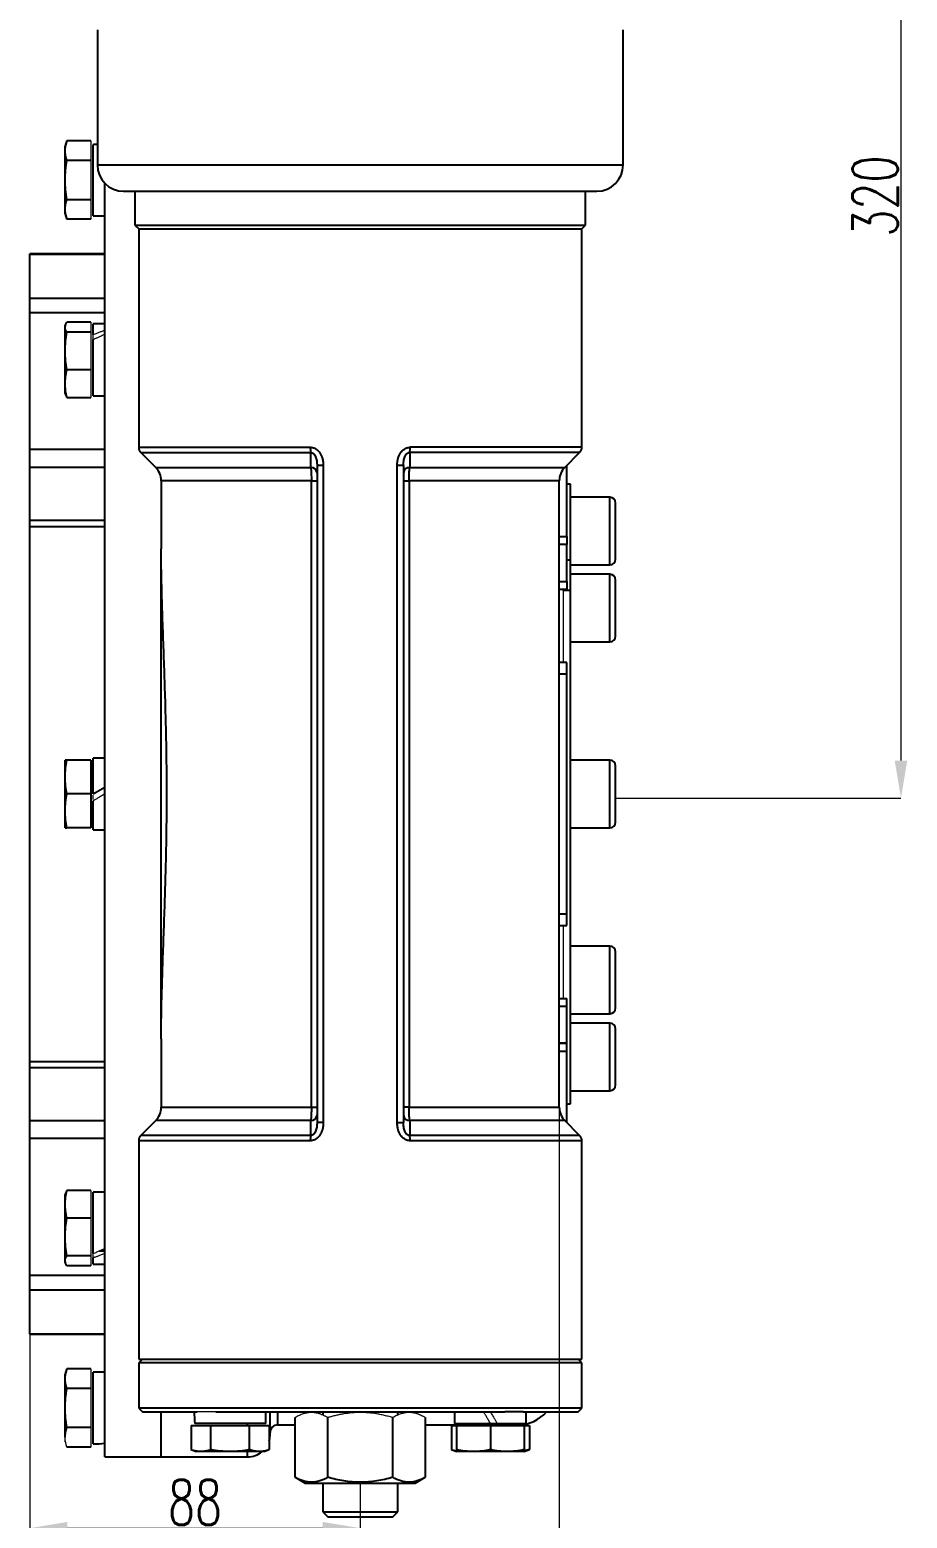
# Model space of a CAD drawing. Header units: millimetres. Extents: x 2104 to 4053, y 855 to 2233.
# Drawn here: x 2602.4 to 2836, y 1405.1 to 1801.5 of the extents above; entities that cross this region are included whole.
import ezdxf

# ---------------------------------------------------------------- set-up
doc = ezdxf.new("R2010")
doc.units = ezdxf.units.MM
doc.layers.add('AM_5', color=3, linetype='Continuous', lineweight=25)
doc.styles.add('SLDTEXTSTYLE1', font='txt.shx', dxfattribs={"width": 0.7, "bigfont": 'gbcbig.shx'})
doc.dimstyles.new('SLDDIMSTYLE12$0', dxfattribs={"dimtxt": 12, "dimasz": 10, "dimexe": 0, "dimexo": 0.0625, "dimgap": 0.875, "dimtad": 1, "dimdec": 1, "dimlfac": 1.8, "dimrnd": 1e-09, "dimzin": 12, "dimdsep": 46, "dimtxsty": 'SLDTEXTSTYLE1', "dimcen": 0.09, "dimdle": 8.16, "dimclrd": 3, "dimclre": 3, "dimadec": 0, "dimazin": 3, "dimtfac": 1, "dimtdec": 1, "dimtofl": 0, "dimtmove": 0, "dimatfit": 3, "dimfxl": 0, "dimfrac": 2, "dimtolj": 1, "dimlwd": 5, "dimlwe": 5, "dimarcsym": 0})

# ---------------------------------------------------------------- blocks, each defined once
blk = doc.blocks.new('*D66')
at = {"layer": 'AM_5', "color": 3, "lineweight": 5, "transparency": 16777216}
blk.add_line((2602.39, 1454.05), (2602.39, 1402.46), dxfattribs=at)
at = {"layer": 'AM_5', "color": 3, "linetype": 'Continuous', "lineweight": 5, "transparency": 16777216}
for p, q in [((2690.39, 1414.4), (2690.39, 1402.46)), ((2612.39, 1402.46), (2680.39, 1402.46))]:
    blk.add_line(p, q, dxfattribs=at)
at = {"layer": 'AM_5', "color": 3, "transparency": 16777216}
for points in [[(2612.39, 1404.12), (2612.39, 1400.79), (2602.39, 1402.46)], [(2680.39, 1404.12), (2680.39, 1400.79), (2690.39, 1402.46)]]:
    blk.add_solid(points, dxfattribs=at)
at = {"layer": 'Defpoints', "color": 0, "transparency": 16777216}
for p in [(2602.39, 1454.12), (2690.39, 1414.46), (2690.39, 1402.46)]:
    blk.add_point(p, dxfattribs=at)
at = {"layer": 'AM_5', "color": 0, "transparency": 16777216, "insert": (2646.39, 1409.33), "char_height": 12, "attachment_point": 5, "style": 'SLDTEXTSTYLE1'}
blk.add_mtext('\\A1;88', dxfattribs=at)
blk = doc.blocks.new('*D67')
at = {"layer": 'AM_5', "color": 3, "linetype": 'Continuous', "lineweight": 5, "transparency": 16777216}
for p, q in [((2743.39, 1514.47), (2743.39, 1378.48)), ((2612.39, 1378.48), (2733.39, 1378.48))]:
    blk.add_line(p, q, dxfattribs=at)
at = {"layer": 'AM_5', "color": 3, "lineweight": 5, "transparency": 16777216}
blk.add_line((2602.39, 1454.05), (2602.39, 1378.48), dxfattribs=at)
at = {"layer": 'AM_5', "color": 3, "transparency": 16777216}
for points in [[(2612.39, 1380.15), (2612.39, 1376.82), (2602.39, 1378.48)], [(2733.39, 1380.15), (2733.39, 1376.82), (2743.39, 1378.48)]]:
    blk.add_solid(points, dxfattribs=at)
at = {"layer": 'Defpoints', "color": 0, "transparency": 16777216}
for p in [(2743.39, 1514.53), (2602.39, 1454.12), (2743.39, 1378.48)]:
    blk.add_point(p, dxfattribs=at)
at = {"layer": 'AM_5', "color": 0, "transparency": 16777216, "insert": (2672.89, 1385.36), "char_height": 12, "attachment_point": 5, "style": 'SLDTEXTSTYLE1'}
blk.add_mtext('\\A1;140', dxfattribs=at)
blk = doc.blocks.new('*D45')
at = {"layer": 'AM_5', "color": 3, "lineweight": 5, "transparency": 16777216}
blk.add_line((2776.95, 1917.46), (2834.38, 1917.46), dxfattribs=at)
at = {"layer": 'AM_5', "color": 3, "linetype": 'Continuous', "lineweight": 5, "transparency": 16777216}
for p, q in [((2834.38, 1907.46), (2834.38, 1606.86)), ((2758.45, 1596.86), (2834.38, 1596.86))]:
    blk.add_line(p, q, dxfattribs=at)
at = {"layer": 'AM_5', "color": 3, "transparency": 16777216}
for points in [[(2832.71, 1907.46), (2836.04, 1907.46), (2834.38, 1917.46)], [(2832.71, 1606.86), (2836.04, 1606.86), (2834.38, 1596.86)]]:
    blk.add_solid(points, dxfattribs=at)
at = {"layer": 'Defpoints', "color": 0, "transparency": 16777216}
for p in [(2776.89, 1917.46), (2758.39, 1596.86), (2834.38, 1596.86)]:
    blk.add_point(p, dxfattribs=at)
at = {"layer": 'AM_5', "color": 0, "transparency": 16777216, "insert": (2827.5, 1757.16), "char_height": 12, "attachment_point": 5, "rotation": 90, "style": 'SLDTEXTSTYLE1'}
blk.add_mtext('\\A1;320', dxfattribs=at)

msp = doc.modelspace()

# ---------------------------------------------------------------- linework, layer by layer
at = {"color": 7, "linetype": 'Continuous', "lineweight": 25}
for p, q in [((2620.392, 1801.458), (2620.392, 1765.458)), ((2760.392, 1765.458), (2760.392, 1801.458)), ((2612.299, 1771.85), (2611.792, 1770.458)), ((2618.692, 1771.85), (2612.299, 1771.85)), ((2611.792, 1769.252), (2611.792, 1770.458)), ((2611.792, 1761.458), (2611.792, 1769.252)), ((2619.292, 1751.908), (2619.292, 1770.839)), ((2618.692, 1766.654), (2612.299, 1766.654)), ((2620.392, 1765.458), (2760.392, 1765.458)), ((2611.792, 1753.664), (2611.792, 1761.458)), ((2622.392, 1597.958), (2622.392, 1760.559)), ((2612.299, 1756.262), (2618.692, 1756.262)), ((2630.392, 1758.458), (2630.392, 1749.458)), ((2750.392, 1749.458), (2750.392, 1758.458)), ((2611.792, 1752.458), (2611.792, 1753.664)), ((2611.792, 1752.458), (2612.299, 1751.066)), ((2619.292, 1751.908), (2622.392, 1751.908)), ((2618.692, 1751.066), (2612.299, 1751.066)), ((2630.392, 1749.458), (2631.392, 1748.458)), ((2630.392, 1749.458), (2750.392, 1749.458)), ((2631.392, 1748.458), (2631.392, 1690.287)), ((2631.392, 1748.458), (2749.392, 1748.458)), ((2749.392, 1748.458), (2750.392, 1749.458)), ((2749.392, 1690.287), (2749.392, 1748.458)), ((2622.392, 1741.8), (2602.392, 1741.8)), ((2602.392, 1741.674), (2602.392, 1741.8)), ((2602.392, 1729.959), (2602.392, 1741.674)), ((2602.392, 1741.674), (2622.392, 1741.674)), ((2602.392, 1726.171), (2602.392, 1729.959)), ((2602.392, 1729.959), (2622.392, 1729.959)), ((2602.392, 1689.7), (2602.392, 1726.171)), ((2602.392, 1726.171), (2622.392, 1726.171)), ((2611.908, 1722.889), (2611.792, 1722.57)), ((2611.792, 1722.263), (2611.792, 1722.57)), ((2611.792, 1715.9), (2611.792, 1722.263)), ((2618.692, 1723.608), (2612.299, 1723.608)), ((2618.692, 1720.919), (2612.299, 1720.919)), ((2622.392, 1723.12), (2619.292, 1723.12)), ((2619.292, 1720.323), (2619.292, 1723.12)), ((2619.292, 1704.02), (2619.292, 1718.938)), ((2611.792, 1707.206), (2611.792, 1715.9)), ((2618.692, 1710.88), (2612.299, 1710.88)), ((2611.792, 1704.57), (2611.792, 1707.206)), ((2611.792, 1704.57), (2611.921, 1704.214)), ((2612.027, 1704.253), (2612.299, 1703.532)), ((2612.299, 1703.532), (2618.692, 1703.532)), ((2619.292, 1704.02), (2622.392, 1704.02)), ((2602.392, 1684.859), (2602.392, 1689.7)), ((2622.392, 1689.7), (2602.392, 1689.7)), ((2631.392, 1690.287), (2677.079, 1690.287)), ((2631.978, 1688.872), (2635.927, 1684.923)), ((2631.978, 1688.872), (2677.211, 1688.872)), ((2748.806, 1688.872), (2703.573, 1688.872)), ((2749.392, 1690.287), (2703.705, 1690.287)), ((2744.856, 1684.923), (2748.806, 1688.872)), ((2602.392, 1670.777), (2602.392, 1684.859)), ((2622.392, 1684.859), (2602.392, 1684.859)), ((2635.927, 1684.923), (2677.233, 1684.923)), ((2678.892, 1685.431), (2678.892, 1510.485)), ((2680.558, 1685.431), (2678.892, 1685.431)), ((2680.558, 1685.431), (2680.558, 1510.485)), ((2700.225, 1510.485), (2700.225, 1685.431)), ((2701.892, 1685.431), (2700.225, 1685.431)), ((2701.892, 1685.431), (2701.892, 1510.485)), ((2703.55, 1684.923), (2744.856, 1684.923)), ((2745.392, 1666.548), (2745.392, 1685.458)), ((2637.392, 1681.387), (2637.392, 1663.198)), ((2677.383, 1681.387), (2637.392, 1681.387)), ((2677.383, 1681.387), (2678.892, 1681.387)), ((2677.383, 1514.529), (2677.383, 1681.387)), ((2701.892, 1681.387), (2703.401, 1681.387)), ((2703.401, 1681.387), (2703.401, 1514.529)), ((2743.392, 1681.387), (2703.401, 1681.387)), ((2743.392, 1514.529), (2743.392, 1681.387)), ((2746.392, 1680.458), (2745.392, 1680.458)), ((2746.392, 1660.184), (2746.392, 1680.458)), ((2756.892, 1676.958), (2746.392, 1676.958)), ((2756.892, 1658.958), (2756.892, 1676.958)), ((2622.392, 1670.777), (2602.392, 1670.777)), ((2602.392, 1669.202), (2602.392, 1670.777)), ((2602.392, 1669.202), (2622.392, 1669.202)), ((2602.392, 1526.714), (2602.392, 1669.202)), ((2743.392, 1666.548), (2745.392, 1666.548)), ((2745.392, 1666.548), (2745.392, 1664.426)), ((2637.392, 1597.958), (2637.392, 1663.198)), ((2637.392, 1532.718), (2637.392, 1663.198)), ((2745.392, 1664.426), (2743.392, 1664.426)), ((2745.392, 1654.527), (2745.392, 1664.426)), ((2746.392, 1660.184), (2745.392, 1660.184)), ((2746.392, 1652.127), (2746.392, 1660.184)), ((2746.392, 1658.958), (2756.892, 1658.958)), ((2743.392, 1654.527), (2745.392, 1654.527)), ((2745.392, 1654.527), (2745.392, 1652.405)), ((2756.892, 1656.456), (2746.392, 1656.456)), ((2756.892, 1638.456), (2756.892, 1656.456)), ((2745.392, 1652.405), (2743.392, 1652.405)), ((2746.392, 1652.127), (2744.392, 1652.127)), ((2746.392, 1515.458), (2746.392, 1652.127)), ((2746.392, 1638.456), (2756.892, 1638.456)), ((2745.392, 1632.958), (2743.392, 1632.958)), ((2743.392, 1629.958), (2745.392, 1629.958)), ((2745.392, 1629.958), (2745.392, 1632.958)), ((2745.392, 1565.958), (2745.392, 1629.958)), ((2611.792, 1602.458), (2611.792, 1606.958)), ((2618.692, 1606.958), (2612.299, 1606.958)), ((2618.692, 1606.958), (2618.692, 1597.958)), ((2622.392, 1607.508), (2619.292, 1607.508)), ((2619.292, 1597.958), (2619.292, 1607.508)), ((2756.892, 1606.958), (2746.392, 1606.958)), ((2756.892, 1588.958), (2756.892, 1606.958)), ((2611.792, 1593.458), (2611.792, 1602.458)), ((2618.692, 1597.958), (2612.299, 1597.958)), ((2618.692, 1597.958), (2618.692, 1588.958)), ((2619.292, 1597.958), (2622.392, 1599.748)), ((2622.392, 1421.458), (2622.392, 1597.958)), ((2637.392, 1532.718), (2637.392, 1597.958)), ((2611.792, 1588.958), (2611.792, 1593.458)), ((2619.292, 1588.408), (2619.292, 1596.168)), ((2618.692, 1588.958), (2612.299, 1588.958)), ((2619.292, 1588.408), (2622.392, 1588.408)), ((2746.392, 1588.958), (2756.892, 1588.958)), ((2745.392, 1565.958), (2743.392, 1565.958)), ((2745.392, 1562.958), (2745.392, 1565.958)), ((2743.392, 1562.958), (2745.392, 1562.958)), ((2756.892, 1557.461), (2746.392, 1557.461)), ((2756.892, 1539.461), (2756.892, 1557.461)), ((2743.392, 1543.511), (2745.392, 1543.511)), ((2745.392, 1541.39), (2745.392, 1543.511)), ((2745.392, 1541.39), (2743.392, 1541.39)), ((2745.392, 1531.576), (2745.392, 1541.39)), ((2746.392, 1539.461), (2756.892, 1539.461)), ((2756.892, 1536.958), (2746.392, 1536.958)), ((2756.892, 1518.958), (2756.892, 1536.958)), ((2637.392, 1532.718), (2637.392, 1514.529)), ((2745.392, 1531.576), (2743.392, 1531.576)), ((2745.392, 1531.49), (2743.392, 1531.49)), ((2745.392, 1531.49), (2745.392, 1531.576)), ((2745.392, 1529.369), (2745.392, 1531.49)), ((2602.392, 1526.714), (2622.392, 1526.714)), ((2602.392, 1525.139), (2602.392, 1526.714)), ((2745.392, 1529.369), (2743.392, 1529.369)), ((2745.392, 1510.458), (2745.392, 1529.369)), ((2602.392, 1525.139), (2622.392, 1525.139)), ((2602.392, 1511.057), (2602.392, 1525.139)), ((2746.392, 1518.958), (2756.892, 1518.958)), ((2637.392, 1514.529), (2677.383, 1514.529)), ((2677.383, 1514.529), (2678.892, 1514.529)), ((2703.401, 1514.529), (2701.892, 1514.529)), ((2703.401, 1514.529), (2743.392, 1514.529)), ((2745.392, 1515.458), (2746.392, 1515.458)), ((2602.392, 1506.216), (2602.392, 1511.057)), ((2602.392, 1511.057), (2622.392, 1511.057)), ((2635.927, 1510.994), (2631.978, 1507.044)), ((2677.233, 1510.994), (2635.927, 1510.994)), ((2680.558, 1510.485), (2678.892, 1510.485)), ((2700.225, 1510.485), (2701.892, 1510.485)), ((2744.856, 1510.994), (2703.55, 1510.994)), ((2748.806, 1507.044), (2744.856, 1510.994)), ((2602.392, 1469.745), (2602.392, 1506.216)), ((2622.392, 1506.216), (2602.392, 1506.216)), ((2677.211, 1507.044), (2631.978, 1507.044)), ((2748.806, 1507.044), (2703.573, 1507.044)), ((2631.392, 1505.63), (2631.392, 1447.458)), ((2677.079, 1505.63), (2631.392, 1505.63)), ((2749.392, 1505.63), (2703.705, 1505.63)), ((2749.392, 1447.458), (2749.392, 1505.63)), ((2611.908, 1491.665), (2611.792, 1491.346)), ((2611.792, 1488.71), (2611.792, 1491.346)), ((2618.692, 1492.384), (2612.299, 1492.384)), ((2622.392, 1491.896), (2619.292, 1491.896)), ((2619.292, 1475.593), (2619.292, 1491.896)), ((2611.792, 1480.017), (2611.792, 1488.71)), ((2618.692, 1485.036), (2612.299, 1485.036)), ((2611.792, 1473.653), (2611.792, 1480.017)), ((2618.692, 1474.998), (2612.299, 1474.998)), ((2619.292, 1472.796), (2619.292, 1474.447)), ((2620.977, 1476.346), (2622.392, 1476.346)), ((2611.792, 1473.346), (2611.792, 1473.653)), ((2611.792, 1473.346), (2611.921, 1472.99)), ((2618.692, 1472.308), (2612.299, 1472.308)), ((2619.292, 1472.796), (2622.392, 1472.796)), ((2602.392, 1465.957), (2602.392, 1469.745)), ((2622.392, 1469.745), (2602.392, 1469.745)), ((2602.392, 1454.242), (2602.392, 1465.957)), ((2602.392, 1465.957), (2622.392, 1465.957)), ((2602.392, 1454.117), (2602.392, 1454.242)), ((2602.392, 1454.242), (2622.392, 1454.242)), ((2602.392, 1454.117), (2622.392, 1454.117)), ((2632.392, 1447.458), (2631.392, 1446.458)), ((2631.392, 1447.458), (2749.392, 1447.458)), ((2749.392, 1446.458), (2748.392, 1447.458)), ((2612.299, 1444.85), (2611.792, 1443.458)), ((2611.792, 1442.252), (2611.792, 1443.458)), ((2618.692, 1444.85), (2612.299, 1444.85)), ((2622.392, 1444.008), (2619.292, 1444.008)), ((2619.292, 1424.908), (2619.292, 1444.008)), ((2631.392, 1446.458), (2631.392, 1434.458)), ((2749.392, 1446.458), (2631.392, 1446.458)), ((2749.392, 1434.458), (2749.392, 1446.458)), ((2611.792, 1434.458), (2611.792, 1442.252)), ((2618.692, 1439.654), (2612.299, 1439.654)), ((2611.792, 1426.664), (2611.792, 1434.458)), ((2631.392, 1434.458), (2632.392, 1433.458)), ((2732.111, 1434.458), (2631.392, 1434.458)), ((2632.392, 1433.458), (2646.997, 1433.458)), ((2637.392, 1421.458), (2637.392, 1433.458)), ((2651.909, 1433.458), (2728.874, 1433.458)), ((2665.294, 1430.358), (2665.294, 1433.458)), ((2668.392, 1433.458), (2668.392, 1429.958)), ((2673.071, 1416.014), (2673.071, 1431.902)), ((2680.392, 1433.458), (2680.392, 1432.514)), ((2681.732, 1416.014), (2681.732, 1431.902)), ((2699.052, 1416.014), (2699.052, 1431.902)), ((2700.392, 1432.514), (2700.392, 1433.458)), ((2707.712, 1431.902), (2707.712, 1416.014)), ((2715.49, 1433.458), (2715.49, 1430.358)), ((2733.787, 1433.458), (2728.874, 1433.458)), ((2749.392, 1434.458), (2732.111, 1434.458)), ((2733.787, 1433.458), (2748.392, 1433.458)), ((2734.59, 1430.358), (2734.59, 1433.458)), ((2748.392, 1433.458), (2749.392, 1434.458)), ((2618.692, 1429.262), (2612.299, 1429.262)), ((2645.351, 1429.758), (2650.547, 1429.758)), ((2645.351, 1429.758), (2645.351, 1423.365)), ((2665.294, 1430.358), (2646.363, 1430.358)), ((2650.547, 1429.758), (2660.94, 1429.758)), ((2650.547, 1429.758), (2650.547, 1423.365)), ((2660.392, 1429.758), (2660.392, 1430.358)), ((2660.94, 1429.758), (2666.136, 1429.758)), ((2660.94, 1423.365), (2660.94, 1429.758)), ((2666.136, 1429.758), (2666.136, 1423.365)), ((2668.392, 1429.958), (2673.071, 1429.958)), ((2707.712, 1429.958), (2732.392, 1429.958)), ((2714.648, 1429.758), (2716.04, 1429.758)), ((2714.648, 1429.758), (2714.648, 1423.365)), ((2715.49, 1430.358), (2725.04, 1430.358)), ((2716.04, 1429.758), (2725.04, 1429.758)), ((2716.04, 1429.758), (2716.04, 1423.365)), ((2725.04, 1429.758), (2734.04, 1429.758)), ((2725.04, 1429.758), (2725.04, 1423.365)), ((2726.83, 1430.358), (2734.59, 1430.358)), ((2732.392, 1430.358), (2732.392, 1429.958)), ((2734.04, 1429.758), (2735.432, 1429.758)), ((2734.04, 1429.758), (2734.04, 1423.365)), ((2735.432, 1429.758), (2735.432, 1423.365)), ((2618.692, 1424.066), (2612.299, 1424.066)), ((2645.351, 1423.365), (2646.744, 1422.858)), ((2664.744, 1422.858), (2666.136, 1423.365)), ((2714.648, 1423.365), (2716.04, 1422.858)), ((2734.04, 1422.858), (2735.432, 1423.365)), ((2735.432, 1423.365), (2734.04, 1423.093)), ((2622.392, 1421.458), (2637.392, 1421.458)), ((2637.392, 1421.458), (2660.392, 1421.458)), ((2647.949, 1422.858), (2646.744, 1422.858)), ((2655.744, 1422.858), (2647.949, 1422.858)), ((2663.538, 1422.858), (2655.744, 1422.858)), ((2660.392, 1421.458), (2660.392, 1422.858)), ((2664.744, 1422.858), (2663.538, 1422.858)), ((2720.54, 1422.858), (2716.04, 1422.858)), ((2729.54, 1422.858), (2720.54, 1422.858)), ((2734.04, 1422.858), (2729.54, 1422.858)), ((2673.071, 1416.014), (2675.767, 1414.458)), ((2705.017, 1414.458), (2707.712, 1416.014)), ((2675.767, 1414.458), (2705.017, 1414.458)), ((2680.392, 1414.458), (2680.392, 1406.811)), ((2700.392, 1406.811), (2700.392, 1414.458)), ((2680.392, 1406.811), (2681.745, 1405.458)), ((2680.392, 1406.811), (2700.392, 1406.811)), ((2681.745, 1405.458), (2699.039, 1405.458)), ((2699.039, 1405.458), (2700.392, 1406.811))]:
    msp.add_line(p, q, dxfattribs=at)
at = {"color": 144, "linetype": 'Continuous', "lineweight": 18}
for p, q in [((2618.692, 1771.85), (2618.692, 1766.654)), ((2618.692, 1766.654), (2618.692, 1756.262)), ((2618.692, 1756.262), (2618.692, 1751.066)), ((2749.392, 1748.458), (2631.392, 1748.458)), ((2618.692, 1723.608), (2618.692, 1720.919)), ((2618.692, 1720.919), (2618.692, 1710.88)), ((2619.292, 1718.938), (2619.292, 1720.323)), ((2618.692, 1710.88), (2618.692, 1703.532)), ((2744.392, 1652.127), (2744.392, 1652.405)), ((2744.392, 1652.127), (2744.392, 1632.958)), ((2744.392, 1562.958), (2744.392, 1543.511)), ((2618.692, 1492.384), (2618.692, 1485.036)), ((2618.692, 1485.036), (2618.692, 1474.998)), ((2618.692, 1474.998), (2618.692, 1472.308)), ((2619.292, 1474.447), (2619.292, 1475.593)), ((2618.692, 1444.85), (2618.692, 1439.654)), ((2618.692, 1439.654), (2618.692, 1429.262)), ((2651.909, 1433.458), (2646.997, 1433.458)), ((2618.692, 1429.262), (2618.692, 1424.066))]:
    msp.add_line(p, q, dxfattribs=at)
at = {"color": 7, "linetype": 'Continuous', "lineweight": 25, "flags": 128}
msp.add_lwpolyline([(2666.136, 1425.725), (2666.277, 1426.288), (2666.392, 1427.458)], dxfattribs=at)
at = {"color": 7, "linetype": 'Continuous', "lineweight": 25}
for centre, radius, start, end in [((2627.392, 1765.458), 7, 180, 270), ((2753.392, 1765.458), 7, 270, 0), ((2633.392, 1690.287), 2, 180, 225), ((2683.833, 1690.205), 6.754, 179.30422, 191.37509), ((2696.951, 1690.205), 6.754, 348.62491, 0.69578), ((2747.392, 1690.287), 2, 315, 0), ((2632.392, 1681.387), 5, 0, 45), ((2677.237, 1683.247), 1.676, 8.98036, 90.10508), ((2703.547, 1683.247), 1.676, 89.89492, 171.01964), ((2748.392, 1681.387), 5, 135, 180), ((2756.892, 1675.458), 1.5, 0, 90), ((2756.892, 1660.458), 1.5, 270, 0), ((2756.892, 1654.956), 1.5, 0, 90), ((2756.892, 1639.956), 1.5, 270, 0), ((2756.892, 1605.458), 1.5, 0, 90), ((2756.892, 1590.458), 1.5, 270, 0), ((2756.892, 1555.961), 1.5, 0, 90), ((2756.892, 1540.961), 1.5, 270, 0), ((2756.892, 1535.458), 1.5, 0, 90), ((2756.892, 1520.458), 1.5, 270, 0), ((2632.392, 1514.529), 5, 315, 0), ((2748.392, 1514.529), 5, 180, 225), ((2677.237, 1512.67), 1.676, 269.89492, 351.01964), ((2703.547, 1512.67), 1.676, 188.98036, 270.10508), ((2633.392, 1505.63), 2, 135, 180), ((2683.833, 1505.712), 6.754, 168.62491, 180.69578), ((2696.951, 1505.712), 6.754, 359.30422, 11.37509), ((2747.392, 1505.63), 2, 360, 45), ((2732.392, 1439.958), 10, 270, 319.4584), ((2668.392, 1427.958), 2, 90, 180), ((2660.392, 1427.458), 6, 270, 309.94451)]:
    msp.add_arc(centre, radius, start, end, dxfattribs=at)
for centre, major_axis, start_param, end_param in [((2622.392, 1761.458), (16.541, 0), 1.6920039, 1.7593233), ((2655.744, 1433.458), (0, 16.541), 1.5707963, 1.7593233), ((2619.292, 1434.458), (16.541, 0), 4.712389, 4.9009159)]:
    msp.add_ellipse(centre, major_axis=major_axis, ratio=0.5773503, start_param=start_param, end_param=end_param, dxfattribs=at)
for points, knots in [([(2611.792, 1769.252), (2611.792, 1769.69), (2611.839, 1770.124), (2612.014, 1770.99), (2612.142, 1771.421), (2612.299, 1771.85)], [0, 0, 0, 0, 0.5, 0.5, 1, 1, 1, 1]), ([(2612.299, 1766.654), (2612.142, 1767.084), (2612.014, 1767.515), (2611.839, 1768.38), (2611.792, 1768.815), (2611.792, 1769.252)], [0, 0, 0, 0, 0.5, 0.5, 1, 1, 1, 1]), ([(2611.792, 1761.458), (2611.792, 1762.332), (2611.839, 1763.202), (2612.014, 1764.934), (2612.142, 1765.795), (2612.299, 1766.654)], [0, 0, 0, 0, 0.5, 0.5, 1, 1, 1, 1]), ([(2612.299, 1756.262), (2612.142, 1757.121), (2612.014, 1757.983), (2611.839, 1759.714), (2611.792, 1760.584), (2611.792, 1761.458)], [0, 0, 0, 0, 0.5, 0.5, 1, 1, 1, 1]), ([(2611.792, 1753.664), (2611.792, 1754.101), (2611.839, 1754.536), (2612.014, 1755.402), (2612.142, 1755.833), (2612.299, 1756.262)], [0, 0, 0, 0, 0.5, 0.5, 1, 1, 1, 1]), ([(2627.392, 1758.458), (2627.392, 1758.458), (2634.03, 1758.458), (2657.659, 1758.458), (2673.684, 1758.458), (2707.1, 1758.458), (2723.125, 1758.458), (2746.754, 1758.458), (2753.392, 1758.458), (2753.392, 1758.458)], [0, 0, 0, 0, 0.25, 0.25, 0.5, 0.5, 0.75, 0.75, 1, 1, 1, 1]), ([(2612.299, 1751.066), (2612.142, 1751.495), (2612.014, 1751.926), (2611.839, 1752.792), (2611.792, 1753.227), (2611.792, 1753.664)], [0, 0, 0, 0, 0.5, 0.5, 1, 1, 1, 1]), ([(2611.792, 1722.263), (2611.792, 1722.49), (2611.839, 1722.715), (2612.014, 1723.163), (2612.142, 1723.386), (2612.299, 1723.608)], [0, 0, 0, 0, 0.5, 0.5, 1, 1, 1, 1]), ([(2612.299, 1720.919), (2612.142, 1721.141), (2612.014, 1721.364), (2611.839, 1721.812), (2611.792, 1722.037), (2611.792, 1722.263)], [0, 0, 0, 0, 0.5, 0.5, 1, 1, 1, 1]), ([(2611.792, 1715.9), (2611.792, 1716.744), (2611.839, 1717.584), (2612.014, 1719.256), (2612.142, 1720.089), (2612.299, 1720.919)], [0, 0, 0, 0, 0.5, 0.5, 1, 1, 1, 1]), ([(2612.299, 1710.88), (2612.142, 1711.71), (2612.014, 1712.543), (2611.839, 1714.215), (2611.792, 1715.055), (2611.792, 1715.9)], [0, 0, 0, 0, 0.5, 0.5, 1, 1, 1, 1]), ([(2611.792, 1707.206), (2611.792, 1707.824), (2611.839, 1708.439), (2612.014, 1709.664), (2612.142, 1710.273), (2612.299, 1710.88)], [0, 0, 0, 0, 0.5, 0.5, 1, 1, 1, 1]), ([(2612.299, 1703.532), (2612.142, 1704.139), (2612.014, 1704.749), (2611.839, 1705.973), (2611.792, 1706.588), (2611.792, 1707.206)], [0, 0, 0, 0, 0.5, 0.5, 1, 1, 1, 1]), ([(2677.079, 1690.287), (2677.133, 1690.286), (2677.242, 1690.284), (2677.405, 1690.269), (2677.566, 1690.245), (2677.725, 1690.212), (2677.961, 1690.147), (2678.268, 1690.028), (2678.625, 1689.826), (2678.957, 1689.576), (2679.353, 1689.192), (2679.763, 1688.636), (2680.131, 1687.89), (2680.353, 1687.186), (2680.48, 1686.547), (2680.547, 1685.994), (2680.554, 1685.62), (2680.558, 1685.431)], [0, 0, 0, 0, 0.0252348, 0.0502844, 0.0752329, 0.1001656, 0.1251677, 0.1873314, 0.2505247, 0.3122642, 0.3758795, 0.5008118, 0.6220811, 0.7499879, 0.8318051, 0.9149597, 1, 1, 1, 1]), ([(2677.211, 1688.872), (2677.346, 1688.888), (2677.479, 1688.872), (2677.736, 1688.776), (2677.858, 1688.696), (2678.081, 1688.488), (2678.183, 1688.359), (2678.362, 1688.072), (2678.441, 1687.911), (2678.646, 1687.399), (2678.74, 1687.025), (2678.864, 1686.237), (2678.892, 1685.836), (2678.892, 1685.431)], [0, 0, 0, 0, 0.125, 0.125, 0.25, 0.25, 0.375, 0.375, 0.5, 0.5, 0.75, 0.75, 1, 1, 1, 1]), ([(2677.233, 1684.923), (2677.23, 1685.569), (2677.222, 1686.885), (2677.215, 1688.202), (2677.211, 1688.872)], [0, 0, 0, 0, 0.49136865, 1, 1, 1, 1]), ([(2700.225, 1685.431), (2700.226, 1685.526), (2700.228, 1685.714), (2700.245, 1685.995), (2700.271, 1686.272), (2700.308, 1686.545), (2700.356, 1686.814), (2700.457, 1687.269), (2700.651, 1687.886), (2701.02, 1688.634), (2701.429, 1689.191), (2701.826, 1689.575), (2702.157, 1689.825), (2702.515, 1690.027), (2702.855, 1690.16), (2703.162, 1690.237), (2703.432, 1690.279), (2703.614, 1690.284), (2703.705, 1690.287)], [0, 0, 0, 0, 0.0426449, 0.0847598, 0.1264096, 0.1676609, 0.2085827, 0.2492454, 0.3773817, 0.4988975, 0.6240178, 0.6875956, 0.7493136, 0.8124478, 0.8745662, 0.9162784, 0.9579574, 1, 1, 1, 1]), ([(2701.892, 1685.431), (2701.892, 1685.841), (2701.92, 1686.242), (2702.013, 1686.829), (2702.053, 1687.023), (2702.15, 1687.395), (2702.207, 1687.573), (2702.344, 1687.913), (2702.423, 1688.074), (2702.602, 1688.361), (2702.704, 1688.49), (2702.927, 1688.697), (2703.048, 1688.776), (2703.306, 1688.872), (2703.438, 1688.888), (2703.573, 1688.872)], [0, 0, 0, 0, 0.25, 0.25, 0.375, 0.375, 0.5, 0.5, 0.625, 0.625, 0.75, 0.75, 0.875, 0.875, 1, 1, 1, 1]), ([(2703.573, 1688.872), (2703.569, 1688.202), (2703.562, 1686.885), (2703.554, 1685.569), (2703.55, 1684.923)], [0, 0, 0, 0, 0.5086313, 1, 1, 1, 1]), ([(2677.233, 1684.923), (2677.257, 1684.692), (2677.278, 1684.437), (2677.315, 1683.895), (2677.33, 1683.609), (2677.356, 1683.005), (2677.366, 1682.686), (2677.379, 1682.045), (2677.383, 1681.719), (2677.383, 1681.387)], [0, 0, 0, 0, 0.25, 0.25, 0.5, 0.5, 0.75, 0.75, 1, 1, 1, 1]), ([(2703.401, 1681.387), (2703.401, 1681.718), (2703.404, 1682.051), (2703.418, 1682.694), (2703.428, 1683.006), (2703.447, 1683.46), (2703.454, 1683.609), (2703.47, 1683.898), (2703.479, 1684.037), (2703.506, 1684.441), (2703.527, 1684.692), (2703.55, 1684.923)], [0, 0, 0, 0, 0.25, 0.25, 0.5, 0.5, 0.625, 0.625, 0.75, 0.75, 1, 1, 1, 1]), ([(2758.392, 1662.655), (2758.392, 1663.704), (2758.392, 1665.04), (2758.392, 1667.95), (2758.392, 1669.458), (2758.392, 1672.199), (2758.392, 1673.37), (2758.392, 1675.018), (2758.392, 1675.458), (2758.392, 1675.458)], [0, 0, 0, 0, 0.25, 0.25, 0.5, 0.5, 0.75, 0.75, 1, 1, 1, 1]), ([(2637.392, 1532.718), (2637.392, 1537.936), (2637.511, 1543.212), (2637.832, 1553.878), (2638.034, 1559.269), (2638.409, 1570.169), (2638.581, 1575.678), (2638.761, 1584.033), (2638.808, 1586.838), (2638.871, 1592.421), (2638.887, 1595.206), (2638.887, 1603.542), (2638.821, 1609.074), (2638.585, 1620.086), (2638.415, 1625.567), (2638.134, 1633.752), (2638.037, 1636.474), (2637.847, 1641.905), (2637.755, 1644.618), (2637.512, 1652.687), (2637.392, 1657.984), (2637.392, 1663.198)], [0, 0, 0, 0, 0.125, 0.125, 0.25, 0.25, 0.375, 0.375, 0.4375, 0.4375, 0.5, 0.5, 0.625, 0.625, 0.75, 0.75, 0.8125, 0.8125, 0.875, 0.875, 1, 1, 1, 1]), ([(2758.392, 1639.956), (2758.392, 1639.956), (2758.392, 1640.746), (2758.392, 1643.559), (2758.392, 1645.467), (2758.392, 1649.445), (2758.392, 1651.352), (2758.392, 1654.165), (2758.392, 1654.956), (2758.392, 1654.956)], [0, 0, 0, 0, 0.25, 0.25, 0.5, 0.5, 0.75, 0.75, 1, 1, 1, 1]), ([(2611.792, 1602.458), (2611.792, 1603.215), (2611.839, 1603.968), (2612.014, 1605.468), (2612.142, 1606.214), (2612.299, 1606.958)], [0, 0, 0, 0, 0.5, 0.5, 1, 1, 1, 1]), ([(2612.299, 1606.958), (2612.142, 1606.958), (2612.014, 1606.958), (2611.839, 1606.958), (2611.792, 1606.958), (2611.792, 1606.958)], [0, 0, 0, 0, 0.5, 0.5, 1, 1, 1, 1]), ([(2612.299, 1597.958), (2612.142, 1598.702), (2612.014, 1599.448), (2611.839, 1600.948), (2611.792, 1601.701), (2611.792, 1602.458)], [0, 0, 0, 0, 0.5, 0.5, 1, 1, 1, 1]), ([(2758.392, 1590.458), (2758.392, 1590.458), (2758.392, 1590.898), (2758.392, 1592.546), (2758.392, 1593.718), (2758.392, 1596.458), (2758.392, 1597.967), (2758.392, 1600.876), (2758.392, 1602.213), (2758.392, 1603.261)], [0, 0, 0, 0, 0.25, 0.25, 0.5, 0.5, 0.75, 0.75, 1, 1, 1, 1]), ([(2611.792, 1593.458), (2611.792, 1594.215), (2611.839, 1594.968), (2612.014, 1596.468), (2612.142, 1597.214), (2612.299, 1597.958)], [0, 0, 0, 0, 0.5, 0.5, 1, 1, 1, 1]), ([(2612.299, 1588.958), (2612.142, 1589.702), (2612.014, 1590.448), (2611.839, 1591.948), (2611.792, 1592.701), (2611.792, 1593.458)], [0, 0, 0, 0, 0.5, 0.5, 1, 1, 1, 1]), ([(2611.792, 1588.958), (2611.792, 1588.958), (2611.839, 1588.958), (2612.014, 1588.958), (2612.142, 1588.958), (2612.299, 1588.958)], [0, 0, 0, 0, 0.5, 0.5, 1, 1, 1, 1]), ([(2758.392, 1548.461), (2758.392, 1550.45), (2758.392, 1552.358), (2758.392, 1555.171), (2758.392, 1555.961), (2758.392, 1555.961)], [0, 0, 0, 0, 0.5, 0.5, 1, 1, 1, 1]), ([(2758.392, 1540.961), (2758.392, 1540.961), (2758.392, 1541.751), (2758.392, 1544.564), (2758.392, 1546.472), (2758.392, 1548.461)], [0, 0, 0, 0, 0.5, 0.5, 1, 1, 1, 1]), ([(2758.392, 1522.655), (2758.392, 1523.704), (2758.392, 1525.04), (2758.392, 1527.95), (2758.392, 1529.458), (2758.392, 1532.199), (2758.392, 1533.37), (2758.392, 1535.018), (2758.392, 1535.458), (2758.392, 1535.458)], [0, 0, 0, 0, 0.25, 0.25, 0.5, 0.5, 0.75, 0.75, 1, 1, 1, 1]), ([(2677.383, 1514.529), (2677.383, 1514.198), (2677.379, 1513.865), (2677.366, 1513.222), (2677.356, 1512.91), (2677.337, 1512.457), (2677.329, 1512.307), (2677.314, 1512.018), (2677.305, 1511.879), (2677.277, 1511.475), (2677.257, 1511.225), (2677.233, 1510.994)], [0, 0, 0, 0, 0.25, 0.25, 0.5, 0.5, 0.625, 0.625, 0.75, 0.75, 1, 1, 1, 1]), ([(2703.55, 1510.994), (2703.527, 1511.224), (2703.506, 1511.48), (2703.469, 1512.021), (2703.453, 1512.307), (2703.428, 1512.912), (2703.418, 1513.23), (2703.404, 1513.871), (2703.401, 1514.197), (2703.401, 1514.529)], [0, 0, 0, 0, 0.25, 0.25, 0.5, 0.5, 0.75, 0.75, 1, 1, 1, 1]), ([(2680.558, 1510.485), (2680.557, 1510.39), (2680.555, 1510.202), (2680.539, 1509.921), (2680.513, 1509.644), (2680.475, 1509.372), (2680.427, 1509.103), (2680.327, 1508.648), (2680.133, 1508.03), (2679.764, 1507.282), (2679.354, 1506.726), (2678.957, 1506.341), (2678.626, 1506.091), (2678.269, 1505.889), (2677.928, 1505.756), (2677.621, 1505.679), (2677.351, 1505.637), (2677.17, 1505.632), (2677.079, 1505.63)], [0, 0, 0, 0, 0.0426449, 0.0847598, 0.1264096, 0.1676609, 0.2085827, 0.2492454, 0.3773817, 0.4988975, 0.6240178, 0.6875956, 0.7493136, 0.8124478, 0.8745662, 0.9162784, 0.9579574, 1, 1, 1, 1]), ([(2677.211, 1507.044), (2677.215, 1507.714), (2677.222, 1509.032), (2677.23, 1510.347), (2677.233, 1510.994)], [0, 0, 0, 0, 0.5086313, 1, 1, 1, 1]), ([(2678.892, 1510.485), (2678.892, 1510.076), (2678.863, 1509.674), (2678.771, 1509.087), (2678.731, 1508.893), (2678.634, 1508.522), (2678.576, 1508.343), (2678.44, 1508.003), (2678.36, 1507.842), (2678.181, 1507.555), (2678.08, 1507.427), (2677.857, 1507.219), (2677.736, 1507.14), (2677.478, 1507.044), (2677.346, 1507.028), (2677.211, 1507.044)], [0, 0, 0, 0, 0.25, 0.25, 0.375, 0.375, 0.5, 0.5, 0.625, 0.625, 0.75, 0.75, 0.875, 0.875, 1, 1, 1, 1]), ([(2703.705, 1505.63), (2703.65, 1505.631), (2703.541, 1505.632), (2703.379, 1505.647), (2703.218, 1505.671), (2703.058, 1505.705), (2702.823, 1505.769), (2702.516, 1505.888), (2702.158, 1506.09), (2701.827, 1506.34), (2701.43, 1506.725), (2701.021, 1507.28), (2700.652, 1508.027), (2700.431, 1508.73), (2700.304, 1509.369), (2700.237, 1509.922), (2700.229, 1510.296), (2700.225, 1510.485)], [0, 0, 0, 0, 0.02523484, 0.05028441, 0.07523291, 0.10016556, 0.12516773, 0.18733135, 0.25052465, 0.31226423, 0.37587955, 0.50081184, 0.62208108, 0.74998786, 0.8318051, 0.9149597, 1, 1, 1, 1]), ([(2703.573, 1507.044), (2703.437, 1507.028), (2703.305, 1507.044), (2703.048, 1507.14), (2702.925, 1507.22), (2702.703, 1507.428), (2702.601, 1507.557), (2702.422, 1507.845), (2702.343, 1508.005), (2702.138, 1508.518), (2702.044, 1508.891), (2701.92, 1509.679), (2701.892, 1510.08), (2701.892, 1510.485)], [0, 0, 0, 0, 0.125, 0.125, 0.25, 0.25, 0.375, 0.375, 0.5, 0.5, 0.75, 0.75, 1, 1, 1, 1]), ([(2703.55, 1510.994), (2703.554, 1510.347), (2703.562, 1509.032), (2703.569, 1507.714), (2703.573, 1507.044)], [0, 0, 0, 0, 0.4913687, 1, 1, 1, 1]), ([(2611.792, 1488.71), (2611.792, 1489.328), (2611.839, 1489.943), (2612.014, 1491.168), (2612.142, 1491.777), (2612.299, 1492.384)], [0, 0, 0, 0, 0.5, 0.5, 1, 1, 1, 1]), ([(2612.299, 1492.384), (2612.226, 1492.274), (2612.081, 1492.052), (2611.954, 1491.812), (2611.917, 1491.682), (2611.912, 1491.664)], [0, 0, 0, 0, 0.4625982, 0.9258718, 1, 1, 1, 1]), ([(2612.299, 1485.036), (2612.142, 1485.643), (2612.014, 1486.253), (2611.839, 1487.477), (2611.792, 1488.092), (2611.792, 1488.71)], [0, 0, 0, 0, 0.5, 0.5, 1, 1, 1, 1]), ([(2611.792, 1480.017), (2611.792, 1480.861), (2611.839, 1481.701), (2612.014, 1483.374), (2612.142, 1484.206), (2612.299, 1485.036)], [0, 0, 0, 0, 0.5, 0.5, 1, 1, 1, 1]), ([(2612.299, 1474.998), (2612.142, 1475.828), (2612.014, 1476.66), (2611.839, 1478.332), (2611.792, 1479.172), (2611.792, 1480.017)], [0, 0, 0, 0, 0.5, 0.5, 1, 1, 1, 1]), ([(2611.792, 1473.653), (2611.792, 1473.879), (2611.839, 1474.104), (2612.014, 1474.552), (2612.142, 1474.775), (2612.299, 1474.998)], [0, 0, 0, 0, 0.5, 0.5, 1, 1, 1, 1]), ([(2612.299, 1472.308), (2612.142, 1472.53), (2612.014, 1472.753), (2611.839, 1473.202), (2611.792, 1473.427), (2611.792, 1473.653)], [0, 0, 0, 0, 0.5, 0.5, 1, 1, 1, 1]), ([(2611.792, 1442.252), (2611.792, 1442.69), (2611.839, 1443.124), (2612.014, 1443.99), (2612.142, 1444.421), (2612.299, 1444.85)], [0, 0, 0, 0, 0.5, 0.5, 1, 1, 1, 1]), ([(2612.299, 1439.654), (2612.142, 1440.084), (2612.014, 1440.515), (2611.839, 1441.38), (2611.792, 1441.815), (2611.792, 1442.252)], [0, 0, 0, 0, 0.5, 0.5, 1, 1, 1, 1]), ([(2611.792, 1434.458), (2611.792, 1435.332), (2611.839, 1436.202), (2612.014, 1437.934), (2612.142, 1438.795), (2612.299, 1439.654)], [0, 0, 0, 0, 0.5, 0.5, 1, 1, 1, 1]), ([(2612.299, 1429.262), (2612.142, 1430.121), (2612.014, 1430.983), (2611.839, 1432.714), (2611.792, 1433.584), (2611.792, 1434.458)], [0, 0, 0, 0, 0.5, 0.5, 1, 1, 1, 1]), ([(2666.392, 1427.458), (2666.392, 1427.574), (2666.392, 1427.806), (2666.392, 1429.935), (2666.392, 1431.828), (2666.392, 1433.403), (2666.392, 1433.458)], [0, 0, 0, 0, 0.32595353, 0.6556987, 0.98802095, 1, 1, 1, 1]), ([(2611.792, 1426.664), (2611.792, 1427.101), (2611.839, 1427.536), (2612.014, 1428.402), (2612.142, 1428.833), (2612.299, 1429.262)], [0, 0, 0, 0, 0.5, 0.5, 1, 1, 1, 1]), ([(2647.949, 1422.858), (2647.512, 1422.858), (2647.077, 1422.905), (2646.212, 1423.081), (2645.781, 1423.209), (2645.351, 1423.365)], [0, 0, 0, 0, 0.5, 0.5, 1, 1, 1, 1]), ([(2650.547, 1423.365), (2650.118, 1423.209), (2649.687, 1423.081), (2648.821, 1422.905), (2648.386, 1422.858), (2647.949, 1422.858)], [0, 0, 0, 0, 0.5, 0.5, 1, 1, 1, 1]), ([(2655.744, 1422.858), (2654.869, 1422.858), (2654, 1422.905), (2652.268, 1423.081), (2651.406, 1423.209), (2650.547, 1423.365)], [0, 0, 0, 0, 0.5, 0.5, 1, 1, 1, 1]), ([(2660.94, 1423.365), (2660.081, 1423.209), (2659.219, 1423.081), (2657.488, 1422.905), (2656.618, 1422.858), (2655.744, 1422.858)], [0, 0, 0, 0, 0.5, 0.5, 1, 1, 1, 1]), ([(2663.538, 1422.858), (2663.101, 1422.858), (2662.666, 1422.905), (2661.8, 1423.081), (2661.369, 1423.209), (2660.94, 1423.365)], [0, 0, 0, 0, 0.5, 0.5, 1, 1, 1, 1]), ([(2666.136, 1423.365), (2665.706, 1423.209), (2665.275, 1423.081), (2664.41, 1422.905), (2663.975, 1422.858), (2663.538, 1422.858)], [0, 0, 0, 0, 0.5, 0.5, 1, 1, 1, 1]), ([(2716.04, 1422.978), (2716.009, 1422.982), (2715.76, 1423.019), (2715.295, 1423.145), (2714.864, 1423.292), (2714.648, 1423.365)], [0, 0, 0, 0, 0.06652283, 0.53287198, 1, 1, 1, 1]), ([(2720.54, 1422.858), (2719.783, 1422.858), (2719.03, 1422.905), (2717.53, 1423.081), (2716.784, 1423.209), (2716.04, 1423.365)], [0, 0, 0, 0, 0.5, 0.5, 1, 1, 1, 1]), ([(2716.04, 1423.365), (2716.04, 1423.209), (2716.04, 1423.081), (2716.04, 1422.905), (2716.04, 1422.858), (2716.04, 1422.858)], [0, 0, 0, 0, 0.5, 0.5, 1, 1, 1, 1]), ([(2725.04, 1423.365), (2724.296, 1423.209), (2723.55, 1423.081), (2722.05, 1422.905), (2721.297, 1422.858), (2720.54, 1422.858)], [0, 0, 0, 0, 0.5, 0.5, 1, 1, 1, 1]), ([(2729.54, 1422.858), (2728.783, 1422.858), (2728.03, 1422.905), (2726.53, 1423.081), (2725.784, 1423.209), (2725.04, 1423.365)], [0, 0, 0, 0, 0.5, 0.5, 1, 1, 1, 1]), ([(2734.04, 1423.365), (2733.296, 1423.209), (2732.55, 1423.081), (2731.05, 1422.905), (2730.297, 1422.858), (2729.54, 1422.858)], [0, 0, 0, 0, 0.5, 0.5, 1, 1, 1, 1]), ([(2734.04, 1422.858), (2734.04, 1422.858), (2734.04, 1422.905), (2734.04, 1423.081), (2734.04, 1423.209), (2734.04, 1423.365)], [0, 0, 0, 0, 0.5, 0.5, 1, 1, 1, 1]), ([(2681.732, 1416.014), (2681.025, 1415.606), (2680.312, 1415.27), (2678.873, 1414.804), (2678.146, 1414.676), (2677.042, 1414.674), (2676.672, 1414.706), (2675.94, 1414.828), (2675.577, 1414.918), (2674.493, 1415.268), (2673.779, 1415.606), (2673.071, 1416.014)], [0, 0, 0, 0, 0.25, 0.25, 0.5, 0.5, 0.625, 0.625, 0.75, 0.75, 1, 1, 1, 1]), ([(2699.052, 1416.014), (2697.638, 1415.606), (2696.214, 1415.27), (2693.335, 1414.804), (2691.881, 1414.676), (2689.672, 1414.674), (2688.932, 1414.706), (2687.469, 1414.828), (2686.742, 1414.918), (2684.575, 1415.268), (2683.147, 1415.606), (2681.732, 1416.014)], [0, 0, 0, 0, 0.25, 0.25, 0.5, 0.5, 0.625, 0.625, 0.75, 0.75, 1, 1, 1, 1]), ([(2707.712, 1416.014), (2707.005, 1415.606), (2706.293, 1415.27), (2704.854, 1414.804), (2704.127, 1414.676), (2703.022, 1414.674), (2702.652, 1414.706), (2701.921, 1414.828), (2701.557, 1414.918), (2700.474, 1415.268), (2699.76, 1415.606), (2699.052, 1416.014)], [0, 0, 0, 0, 0.25, 0.25, 0.5, 0.5, 0.625, 0.625, 0.75, 0.75, 1, 1, 1, 1])]:
    msp.add_open_spline(points, degree=3, knots=knots, dxfattribs=at)
at = {"color": 144, "linetype": 'Continuous', "lineweight": 18}
for points, knots in [([(2619.292, 1720.323), (2619.459, 1720.391), (2619.784, 1720.522), (2620.254, 1720.705), (2620.691, 1720.871), (2621.095, 1721.02), (2621.466, 1721.153), (2621.804, 1721.271), (2622.109, 1721.375), (2622.301, 1721.439), (2622.392, 1721.469)], [0, 0, 0, 0, 0.1620197, 0.31346227, 0.45432771, 0.58461606, 0.70432736, 0.8134617, 0.91201919, 1, 1, 1, 1]), ([(2622.392, 1720.323), (2622.224, 1720.254), (2621.9, 1720.12), (2621.43, 1719.919), (2620.993, 1719.728), (2620.589, 1719.547), (2620.218, 1719.377), (2619.88, 1719.219), (2619.575, 1719.075), (2619.382, 1718.982), (2619.292, 1718.938)], [0, 0, 0, 0, 0.1620197, 0.3134623, 0.4543277, 0.5846161, 0.7043274, 0.8134617, 0.9120192, 1, 1, 1, 1]), ([(2622.392, 1597.958), (2622.224, 1597.861), (2621.9, 1597.674), (2621.43, 1597.402), (2620.993, 1597.15), (2620.589, 1596.917), (2620.218, 1596.703), (2619.88, 1596.508), (2619.575, 1596.332), (2619.382, 1596.221), (2619.292, 1596.168)], [0, 0, 0, 0, 0.1620197, 0.3134623, 0.4543277, 0.5846161, 0.7043274, 0.8134617, 0.9120192, 1, 1, 1, 1]), ([(2619.292, 1596.518), (2619.292, 1596.527), (2619.292, 1596.86), (2619.292, 1597.239), (2619.292, 1597.608)], [0, 0, 0, 0, 0.0267502, 1, 1, 1, 1]), ([(2619.292, 1475.593), (2619.459, 1475.662), (2619.784, 1475.796), (2620.254, 1475.997), (2620.691, 1476.188), (2621.095, 1476.369), (2621.466, 1476.539), (2621.804, 1476.697), (2622.109, 1476.842), (2622.301, 1476.935), (2622.392, 1476.979)], [0, 0, 0, 0, 0.1620197, 0.3134623, 0.4543277, 0.5846161, 0.7043274, 0.8134617, 0.9120192, 1, 1, 1, 1]), ([(2622.392, 1475.593), (2622.224, 1475.525), (2621.9, 1475.394), (2621.43, 1475.211), (2620.993, 1475.045), (2620.589, 1474.897), (2620.218, 1474.764), (2619.88, 1474.646), (2619.575, 1474.541), (2619.382, 1474.478), (2619.292, 1474.447)], [0, 0, 0, 0, 0.1620197, 0.31346227, 0.45432771, 0.58461606, 0.70432736, 0.8134617, 0.91201919, 1, 1, 1, 1]), ([(2681.732, 1431.902), (2681.625, 1431.962), (2681.414, 1432.082), (2681.099, 1432.248), (2680.788, 1432.401), (2680.481, 1432.541), (2680.18, 1432.668), (2679.882, 1432.782), (2679.318, 1432.976), (2678.49, 1433.18), (2677.395, 1433.273), (2676.302, 1433.178), (2675.403, 1432.955), (2674.69, 1432.699), (2674.162, 1432.473), (2673.62, 1432.21), (2673.256, 1432.006), (2673.071, 1431.902)], [0, 0, 0, 0, 0.037778, 0.0748665, 0.1112748, 0.1470131, 0.182092, 0.2165225, 0.2503166, 0.3773034, 0.5009438, 0.6239216, 0.7503053, 0.8097064, 0.871084, 0.9344973, 1, 1, 1, 1]), ([(2699.052, 1431.902), (2698.839, 1431.963), (2698.415, 1432.083), (2697.783, 1432.249), (2697.16, 1432.402), (2696.546, 1432.543), (2695.941, 1432.67), (2695.345, 1432.784), (2694.22, 1432.976), (2692.571, 1433.18), (2690.385, 1433.273), (2688.193, 1433.178), (2686.387, 1432.954), (2684.958, 1432.697), (2683.906, 1432.472), (2682.825, 1432.209), (2682.1, 1432.005), (2681.732, 1431.902)], [0, 0, 0, 0, 0.0378681, 0.0750437, 0.1115364, 0.1473563, 0.1825141, 0.217021, 0.2508889, 0.3771761, 0.50015, 0.6238917, 0.7510807, 0.8103045, 0.8714942, 0.9347083, 1, 1, 1, 1]), ([(2707.712, 1431.902), (2707.606, 1431.962), (2707.395, 1432.082), (2707.079, 1432.248), (2706.769, 1432.401), (2706.462, 1432.541), (2706.16, 1432.668), (2705.863, 1432.782), (2705.299, 1432.976), (2704.471, 1433.18), (2703.376, 1433.273), (2702.283, 1433.178), (2701.384, 1432.955), (2700.671, 1432.699), (2700.143, 1432.473), (2699.601, 1432.21), (2699.237, 1432.006), (2699.052, 1431.902)], [0, 0, 0, 0, 0.037778, 0.0748665, 0.1112748, 0.1470131, 0.182092, 0.2165225, 0.2503166, 0.3773034, 0.5009438, 0.6239216, 0.7503053, 0.8097064, 0.871084, 0.9344973, 1, 1, 1, 1]), ([(2725.04, 1430.358), (2724.943, 1430.526), (2724.756, 1430.85), (2724.484, 1431.32), (2724.232, 1431.757), (2723.999, 1432.161), (2723.784, 1432.532), (2723.589, 1432.87), (2723.414, 1433.175), (2723.303, 1433.368), (2723.25, 1433.458)], [0, 0, 0, 0, 0.1620197, 0.31346227, 0.45432771, 0.58461606, 0.70432736, 0.8134617, 0.91201919, 1, 1, 1, 1]), ([(2725.04, 1433.458), (2725.137, 1433.291), (2725.324, 1432.966), (2725.596, 1432.496), (2725.848, 1432.059), (2726.082, 1431.655), (2726.296, 1431.284), (2726.491, 1430.946), (2726.667, 1430.641), (2726.778, 1430.449), (2726.83, 1430.358)], [0, 0, 0, 0, 0.1620197, 0.3134623, 0.4543277, 0.5846161, 0.7043274, 0.8134617, 0.9120192, 1, 1, 1, 1]), ([(2731.389, 1430.358), (2731.401, 1430.358), (2731.435, 1430.358), (2730.534, 1430.358), (2728.835, 1430.358), (2726.541, 1430.358), (2724.118, 1430.358), (2721.808, 1430.358), (2719.914, 1430.358), (2718.747, 1430.358), (2718.684, 1430.358), (2718.657, 1430.358)], [0, 0, 0, 0, 0.0683751, 0.1834042, 0.30703, 0.4306559, 0.545685, 0.6607141, 0.78434, 0.9079658, 1, 1, 1, 1]), ([(2612.299, 1424.066), (2612.267, 1424.156), (2612.203, 1424.334), (2612.119, 1424.6), (2612.044, 1424.859), (2611.979, 1425.114), (2611.91, 1425.428), (2611.847, 1425.801), (2611.801, 1426.235), (2611.795, 1426.522), (2611.792, 1426.664)], [0, 0, 0, 0, 0.105065, 0.2077919, 0.3082044, 0.4063275, 0.5021883, 0.6706326, 0.8365076, 1, 1, 1, 1]), ([(2611.792, 1425.458), (2611.792, 1425.513), (2611.792, 1425.621), (2611.792, 1426.32), (2611.792, 1426.664)], [0, 0, 0, 0, 0.5086124, 1, 1, 1, 1])]:
    msp.add_open_spline(points, degree=3, knots=knots, dxfattribs=at)
at = {"color": 7, "linetype": 'Continuous', "lineweight": 25}
for points in [[(2758.392, 1660.458), (2758.392, 1660.458), (2758.392, 1661.248), (2758.392, 1662.655)], [(2758.392, 1603.261), (2758.392, 1604.668), (2758.392, 1605.458), (2758.392, 1605.458)], [(2758.392, 1520.458), (2758.392, 1520.458), (2758.392, 1521.248), (2758.392, 1522.655)]]:
    msp.add_open_spline(points, degree=3, dxfattribs=at)

# ---------------------------------------------------------------- dimensions: what is measured, and where the dimension line sits
at = {"layer": 'AM_5'}
dim = msp.add_linear_dim(base=(2834.376, 1596.86), p1=(2776.892, 1917.458), p2=(2758.392, 1596.86), angle=90, text='320', dimstyle='SLDDIMSTYLE12$0', override={"dimlfac": 1, "dimpost": ''}, dxfattribs=at)
dim.commit()
dim.dimension.update_dxf_attribs({"geometry": '*D45', "text_midpoint": (2827.501, 1757.159)})
dim = msp.add_linear_dim(base=(2743.392, 1378.485), p1=(2602.392, 1454.117), p2=(2743.392, 1514.529), text='140', dimstyle='SLDDIMSTYLE12$0', override={"dimlfac": 1, "dimpost": ''}, dxfattribs=at)
dim.commit()
dim.dimension.update_dxf_attribs({"geometry": '*D67', "text_midpoint": (2672.892, 1385.36)})
dim = msp.add_linear_dim(base=(2690.392, 1402.458), p1=(2602.392, 1454.117), p2=(2690.392, 1414.458), dimstyle='SLDDIMSTYLE12$0', override={"dimlfac": 1, "dimpost": ''}, dxfattribs=at)
dim.commit()
dim.dimension.update_dxf_attribs({"geometry": '*D66', "text_midpoint": (2646.392, 1409.333)})

doc.saveas('drawing.dxf')
